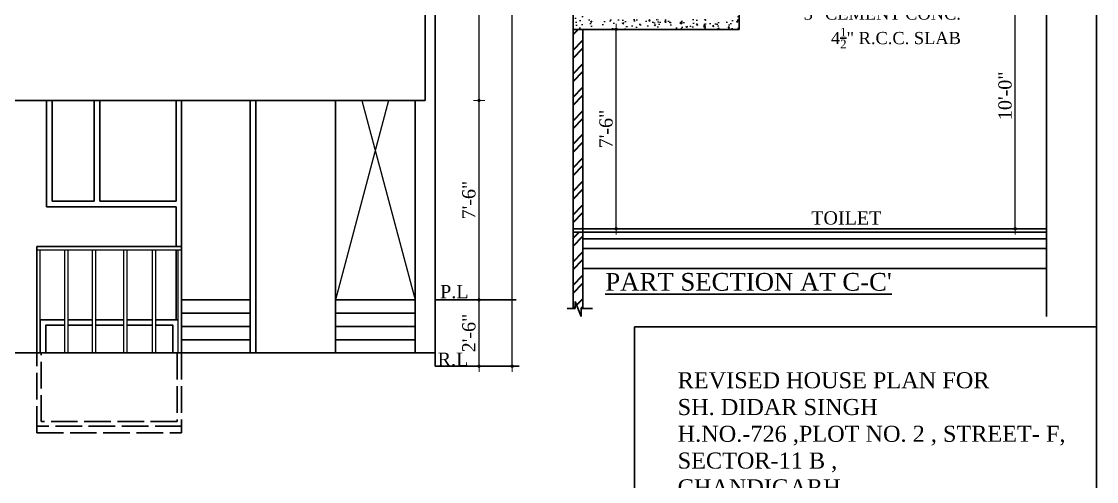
# Model space of a CAD drawing. Header units: feet. Extents: x 29269 to 32217, y -19918 to 20536.
# Drawn here: x 30959.3 to 31444.9, y -19323.7 to -19116.1 of the extents above; entities that cross this region are included whole.
import ezdxf
from ezdxf.enums import TextEntityAlignment as Align

# ---------------------------------------------------------------- set-up
doc = ezdxf.new("R2010")
doc.units = ezdxf.units.FT
doc.header["$MEASUREMENT"] = 0
doc.header["$PDMODE"] = 2
doc.linetypes.add('ACAD_ISO02W100', pattern=[15, 12, -3])
doc.layers.get('0').update_dxf_attribs({"lineweight": 30})
for name, color, linetype, lineweight in [('D.DIM.', 191, 'Continuous', 5), ('HAT', 8, 'Continuous', 25), ('r.w.p', 131, 'Continuous', 35), ('TEXT', 150, 'Continuous', 30), ('WAII', 1, 'Continuous', 25), ('WALL', 10, 'Continuous', 30), ('WIN', 170, 'Continuous', 30)]:
    doc.layers.add(name, color=color, linetype=linetype, lineweight=lineweight)
doc.layers.add('P.HAELTH', color=221, linetype='Continuous')
doc.layers.add('TEXT.', color=7, linetype='Continuous')
doc.styles.add('GURPREET', font='times.ttf')
doc.styles.add('HM', font='times.ttf')
doc.styles.add('ROMANS', font='arial.ttf', dxfattribs={"height": 8})
doc.dimstyles.new('GURPREET', dxfattribs={"dimtxt": 6, "dimasz": 0.4, "dimexe": 0.18, "dimexo": 0.0625, "dimgap": 1.5, "dimtad": 1, "dimdec": 1, "dimzin": 3, "dimdsep": 46, "dimlunit": 4, "dimtxsty": 'GURPREET', "dimblk": 'DIM TIK', "dimcen": 1, "dimse1": 1, "dimse2": 1, "dimclrd": 4, "dimclrt": 7, "dimadec": 0, "dimazin": 0, "dimtfac": 0.75, "dimtdec": 1, "dimtix": 1, "dimtmove": 2, "dimatfit": 3, "dimfxl": 0.18, "dimtolj": 1, "dimtzin": 0, "dimlwd": 25, "dimarcsym": 0})
pattern_1 = [(45, (70409.463, -29938.137), (-5.3033009, 5.3033009), []), (45, (70412.998, -29938.137), (-5.3033009, 5.3033009), [])]

# ---------------------------------------------------------------- blocks, each defined once
blk = doc.blocks.new('DIM TIK')
blk.add_hatch(color=7).paths.add_polyline_path([(-1.4, 0, 1), (1.4, 0, 1)])
at = {"color": 7}
for p, q in [((0, 1.4), (0, 6.4)), ((1.4, 0), (6.4, 0)), ((-6.4, 0), (-1.4, 0)), ((0, -6.4), (0, -1.4))]:
    blk.add_line(p, q, dxfattribs=at)
blk.add_circle((0, 0), 1.45, dxfattribs=at)
blk = doc.blocks.new('*D173')
at = {"layer": 'D.DIM.', "color": 4, "linetype": 'Continuous', "lineweight": 25, "transparency": 16777216}
blk.add_line((31165.93, -19271.34), (31165.93, -19242.14), dxfattribs=at)
at = {"layer": 'Defpoints', "color": 0, "transparency": 16777216}
for p in [(31165.93, -19241.74), (31182.66, -19241.74), (31184.04, -19271.74)]:
    blk.add_point(p, dxfattribs=at)
at = {"layer": 'D.DIM.', "color": 4, "lineweight": 25, "transparency": 16777216, "xscale": 0.4, "yscale": 0.4, "zscale": 0.4}
for p, rotation in [((31165.93, -19241.74), 90), ((31165.93, -19271.74), 270)]:
    blk.add_blockref('DIM TIK', p, dxfattribs=dict(at, rotation=rotation))
at = {"layer": 'D.DIM.', "color": 7, "transparency": 16777216, "insert": (31161.37, -19256.74), "char_height": 6, "attachment_point": 5, "rotation": 90, "style": 'GURPREET'}
blk.add_mtext('\\A1;2\'-6"', dxfattribs=at)
blk = doc.blocks.new('*D174')
at = {"layer": 'D.DIM.', "color": 4, "linetype": 'Continuous', "lineweight": 25, "transparency": 16777216}
blk.add_line((31165.93, -19241.34), (31165.93, -19152.14), dxfattribs=at)
at = {"layer": 'Defpoints', "color": 0, "transparency": 16777216}
for p in [(31141.59, -19151.74), (31165.93, -19151.74), (31182.66, -19241.74)]:
    blk.add_point(p, dxfattribs=at)
at = {"layer": 'D.DIM.', "color": 4, "lineweight": 25, "transparency": 16777216, "xscale": 0.4, "yscale": 0.4, "zscale": 0.4}
for p, rotation in [((31165.93, -19151.74), 90), ((31165.93, -19241.74), 270)]:
    blk.add_blockref('DIM TIK', p, dxfattribs=dict(at, rotation=rotation))
at = {"layer": 'D.DIM.', "color": 7, "transparency": 16777216, "insert": (31161.37, -19196.74), "char_height": 6, "attachment_point": 5, "rotation": 90, "style": 'GURPREET'}
blk.add_mtext('\\A1;7\'-6"', dxfattribs=at)
blk = doc.blocks.new('*D175')
at = {"layer": 'D.DIM.', "color": 4, "linetype": 'Continuous', "lineweight": 25, "transparency": 16777216}
blk.add_line((31165.93, -19151.34), (31165.93, -19053.14), dxfattribs=at)
at = {"layer": 'Defpoints', "color": 0, "transparency": 16777216}
for p in [(31141.59, -19052.74), (31165.93, -19052.74), (31141.59, -19151.74)]:
    blk.add_point(p, dxfattribs=at)
at = {"layer": 'D.DIM.', "color": 4, "lineweight": 25, "transparency": 16777216, "xscale": 0.4, "yscale": 0.4, "zscale": 0.4}
for p, rotation in [((31165.93, -19052.74), 90), ((31165.93, -19151.74), 270)]:
    blk.add_blockref('DIM TIK', p, dxfattribs=dict(at, rotation=rotation))
at = {"layer": 'D.DIM.', "color": 7, "transparency": 16777216, "insert": (31161.37, -19102.24), "char_height": 6, "attachment_point": 5, "rotation": 90, "style": 'GURPREET'}
blk.add_mtext('\\A1;8\'-3"', dxfattribs=at)
blk = doc.blocks.new('*D181')
at = {"layer": 'D.DIM.', "color": 4, "linetype": 'Continuous', "lineweight": 25, "transparency": 16777216}
blk.add_line((31180.93, -19271.34), (31180.93, -18852.14), dxfattribs=at)
at = {"layer": 'Defpoints', "color": 0, "transparency": 16777216}
for p in [(31141.59, -18851.74), (31180.93, -18851.74), (31184.04, -19271.74)]:
    blk.add_point(p, dxfattribs=at)
at = {"layer": 'D.DIM.', "color": 4, "lineweight": 25, "transparency": 16777216, "xscale": 0.4, "yscale": 0.4, "zscale": 0.4}
for p, rotation in [((31180.93, -18851.74), 90), ((31180.93, -19271.74), 270)]:
    blk.add_blockref('DIM TIK', p, dxfattribs=dict(at, rotation=rotation))
at = {"layer": 'D.DIM.', "color": 7, "transparency": 16777216, "insert": (31176.38, -19061.74), "char_height": 6, "attachment_point": 5, "rotation": 90, "style": 'GURPREET'}
blk.add_mtext('\\A1;35\'-0"', dxfattribs=at)
blk = doc.blocks.new('*D379')
at = {"layer": 'D.DIM.', "color": 4, "linetype": 'Continuous', "lineweight": 25, "transparency": 16777216}
blk.add_line((31408.13, -19209.25), (31408.13, -19090.05), dxfattribs=at)
at = {"layer": 'Defpoints', "color": 0, "transparency": 16777216}
for p in [(31408.13, -19089.65), (31411.02, -19089.65), (31411.02, -19209.65)]:
    blk.add_point(p, dxfattribs=at)
at = {"layer": 'D.DIM.', "color": 4, "lineweight": 25, "transparency": 16777216, "xscale": 0.4, "yscale": 0.4, "zscale": 0.4}
for p, rotation in [((31408.13, -19089.65), 90), ((31408.13, -19209.65), 270)]:
    blk.add_blockref('DIM TIK', p, dxfattribs=dict(at, rotation=rotation))
at = {"layer": 'D.DIM.', "color": 7, "transparency": 16777216, "insert": (31403.58, -19149.65), "char_height": 6, "attachment_point": 5, "rotation": 90, "style": 'GURPREET'}
blk.add_mtext('\\A1;10\'-0"', dxfattribs=at)
blk = doc.blocks.new('*D134')
at = {"layer": 'D.DIM.', "color": 4, "linetype": 'Continuous', "lineweight": 25, "transparency": 16777216}
blk.add_line((31227.88, -19209.25), (31227.88, -19120.05), dxfattribs=at)
at = {"layer": 'Defpoints', "color": 0, "transparency": 16777216}
for p in [(31227.88, -19119.65), (31238.62, -19119.65), (31238.62, -19209.65)]:
    blk.add_point(p, dxfattribs=at)
at = {"layer": 'D.DIM.', "color": 4, "lineweight": 25, "transparency": 16777216, "xscale": 0.4, "yscale": 0.4, "zscale": 0.4}
for p, rotation in [((31227.88, -19119.65), 90), ((31227.88, -19209.65), 270)]:
    blk.add_blockref('DIM TIK', p, dxfattribs=dict(at, rotation=rotation))
at = {"layer": 'D.DIM.', "color": 7, "transparency": 16777216, "insert": (31223.32, -19164.65), "char_height": 6, "attachment_point": 5, "rotation": 90, "style": 'GURPREET'}
blk.add_mtext('\\A1;7\'-6"', dxfattribs=at)
blk = doc.blocks.new('*D487')
at = {"layer": 'D.DIM.', "color": 4, "linetype": 'Continuous', "lineweight": 25, "transparency": 16777216}
blk.add_line((31165.93, -19271.34), (31165.93, -19242.14), dxfattribs=at)
at = {"layer": 'Defpoints', "color": 0, "transparency": 16777216}
for p in [(31165.93, -19241.74), (31182.66, -19241.74), (31184.04, -19271.74)]:
    blk.add_point(p, dxfattribs=at)
at = {"layer": 'D.DIM.', "color": 4, "lineweight": 25, "transparency": 16777216, "xscale": 0.4, "yscale": 0.4, "zscale": 0.4}
for p, rotation in [((31165.93, -19241.74), 90), ((31165.93, -19271.74), 270)]:
    blk.add_blockref('DIM TIK', p, dxfattribs=dict(at, rotation=rotation))
at = {"layer": 'D.DIM.', "color": 7, "transparency": 16777216, "insert": (31161.37, -19256.74), "char_height": 6, "attachment_point": 5, "rotation": 90, "style": 'GURPREET'}
blk.add_mtext('\\A1;2\'-6"', dxfattribs=at)
blk = doc.blocks.new('*D488')
at = {"layer": 'D.DIM.', "color": 4, "linetype": 'Continuous', "lineweight": 25, "transparency": 16777216}
blk.add_line((31165.93, -19241.34), (31165.93, -19152.14), dxfattribs=at)
at = {"layer": 'Defpoints', "color": 0, "transparency": 16777216}
for p in [(31141.59, -19151.74), (31165.93, -19151.74), (31182.66, -19241.74)]:
    blk.add_point(p, dxfattribs=at)
at = {"layer": 'D.DIM.', "color": 4, "lineweight": 25, "transparency": 16777216, "xscale": 0.4, "yscale": 0.4, "zscale": 0.4}
for p, rotation in [((31165.93, -19151.74), 90), ((31165.93, -19241.74), 270)]:
    blk.add_blockref('DIM TIK', p, dxfattribs=dict(at, rotation=rotation))
at = {"layer": 'D.DIM.', "color": 7, "transparency": 16777216, "insert": (31161.37, -19196.74), "char_height": 6, "attachment_point": 5, "rotation": 90, "style": 'GURPREET'}
blk.add_mtext('\\A1;7\'-6"', dxfattribs=at)
blk = doc.blocks.new('*D489')
at = {"layer": 'D.DIM.', "color": 4, "linetype": 'Continuous', "lineweight": 25, "transparency": 16777216}
blk.add_line((31165.93, -19151.34), (31165.93, -19053.14), dxfattribs=at)
at = {"layer": 'Defpoints', "color": 0, "transparency": 16777216}
for p in [(31141.59, -19052.74), (31165.93, -19052.74), (31141.59, -19151.74)]:
    blk.add_point(p, dxfattribs=at)
at = {"layer": 'D.DIM.', "color": 4, "lineweight": 25, "transparency": 16777216, "xscale": 0.4, "yscale": 0.4, "zscale": 0.4}
for p, rotation in [((31165.93, -19052.74), 90), ((31165.93, -19151.74), 270)]:
    blk.add_blockref('DIM TIK', p, dxfattribs=dict(at, rotation=rotation))
at = {"layer": 'D.DIM.', "color": 7, "transparency": 16777216, "insert": (31161.37, -19102.24), "char_height": 6, "attachment_point": 5, "rotation": 90, "style": 'GURPREET'}
blk.add_mtext('\\A1;8\'-3"', dxfattribs=at)
blk = doc.blocks.new('*D498')
at = {"layer": 'D.DIM.', "color": 4, "linetype": 'Continuous', "lineweight": 25, "transparency": 16777216}
blk.add_line((31180.93, -19271.34), (31180.93, -18852.14), dxfattribs=at)
at = {"layer": 'Defpoints', "color": 0, "transparency": 16777216}
for p in [(31141.59, -18851.74), (31180.93, -18851.74), (31184.04, -19271.74)]:
    blk.add_point(p, dxfattribs=at)
at = {"layer": 'D.DIM.', "color": 4, "lineweight": 25, "transparency": 16777216, "xscale": 0.4, "yscale": 0.4, "zscale": 0.4}
for p, rotation in [((31180.93, -18851.74), 90), ((31180.93, -19271.74), 270)]:
    blk.add_blockref('DIM TIK', p, dxfattribs=dict(at, rotation=rotation))
at = {"layer": 'D.DIM.', "color": 7, "transparency": 16777216, "insert": (31176.38, -19061.74), "char_height": 6, "attachment_point": 5, "rotation": 90, "style": 'GURPREET'}
blk.add_mtext('\\A1;35\'-0"', dxfattribs=at)
blk = doc.blocks.new('*D797')
at = {"layer": 'D.DIM.', "color": 4, "linetype": 'Continuous', "lineweight": 25, "transparency": 16777216}
blk.add_line((31408.13, -19209.25), (31408.13, -19090.05), dxfattribs=at)
at = {"layer": 'Defpoints', "color": 0, "transparency": 16777216}
for p in [(31408.13, -19089.65), (31411.02, -19089.65), (31411.02, -19209.65)]:
    blk.add_point(p, dxfattribs=at)
at = {"layer": 'D.DIM.', "color": 4, "lineweight": 25, "transparency": 16777216, "xscale": 0.4, "yscale": 0.4, "zscale": 0.4}
for p, rotation in [((31408.13, -19089.65), 90), ((31408.13, -19209.65), 270)]:
    blk.add_blockref('DIM TIK', p, dxfattribs=dict(at, rotation=rotation))
at = {"layer": 'D.DIM.', "color": 7, "transparency": 16777216, "insert": (31403.58, -19149.65), "char_height": 6, "attachment_point": 5, "rotation": 90, "style": 'GURPREET'}
blk.add_mtext('\\A1;10\'-0"', dxfattribs=at)
blk = doc.blocks.new('*D804')
at = {"layer": 'D.DIM.', "color": 4, "linetype": 'Continuous', "lineweight": 25, "transparency": 16777216}
blk.add_line((31227.88, -19209.25), (31227.88, -19120.05), dxfattribs=at)
at = {"layer": 'Defpoints', "color": 0, "transparency": 16777216}
for p in [(31227.88, -19119.65), (31238.62, -19119.65), (31238.62, -19209.65)]:
    blk.add_point(p, dxfattribs=at)
at = {"layer": 'D.DIM.', "color": 4, "lineweight": 25, "transparency": 16777216, "xscale": 0.4, "yscale": 0.4, "zscale": 0.4}
for p, rotation in [((31227.88, -19119.65), 90), ((31227.88, -19209.65), 270)]:
    blk.add_blockref('DIM TIK', p, dxfattribs=dict(at, rotation=rotation))
at = {"layer": 'D.DIM.', "color": 7, "transparency": 16777216, "insert": (31223.32, -19164.65), "char_height": 6, "attachment_point": 5, "rotation": 90, "style": 'GURPREET'}
blk.add_mtext('\\A1;7\'-6"', dxfattribs=at)

msp = doc.modelspace()

# ---------------------------------------------------------------- hatches: boundary and pattern name
at = {"layer": 'HAT'}
h = msp.add_hatch(dxfattribs=at)
h.set_pattern_fill('AR-CONC', color=256)
h.set_pattern_definition([(50, (-1444.2184, -36563.087), (7.1726018, -0.62752135), [0.75, -8.25]), (355, (-1444.2184, -36563.087), (-1.3875133, 7.5219213), [0.6, -6.6]), (100.4514, (-1443.621, -36563.139), (5.7850938, 6.8943954), [0.6374019, -7.0114211]), (46.1842, (-1444.218, -36561.087), (10.6724105, -1.6551901), [1.125, -12.375]), (96.6356, (-1443.329, -36561.225), (9.346627, 9.7411787), [0.956103, -10.51713]), (351.1842, (-1444.218, -36561.087), (9.3466195, 9.741186), [0.9, -9.9]), (21, (-1443.2184, -36561.587), (5.9690705, -4.0261889), [0.75, -8.25]), (326, (-1443.2184, -36561.587), (2.4331533, 7.2515005), [0.6, -6.6]), (71.4514, (-1442.721, -36561.9225), (8.4022263, 3.225305), [0.6374019, -7.0114211]), (37.5, (-1444.2184, -36563.087), (0.12159855, 3.32893854), [0, -6.52, 0, -6.7, 0, -6.625]), (7.5, (-1444.2184, -36563.087), (2.63069537, 3.94411712), [0, -3.82, 0, -6.37, 0, -2.525]), (327.5, (-1446.4484, -36563.087), (5.33822436, -0.22554872), [0, -2.5, 0, -7.8, 0, -10.35]), (317.5, (-1447.4484, -36563.087), (5.8318617, 1.0010498), [0, -3.25, 0, -5.18, 0, -7.35])])
h.paths.add_polyline_path([(31283.4, -19112.15), (31278.9, -19112.15), (31278.9, -19115.15), (31212.9, -19115.15), (31212.9, -19110.65), (31208.4, -19110.65), (31208.4, -19119.65), (31283.4, -19119.65)])
at = {"layer": 'r.w.p'}
h = msp.add_hatch(dxfattribs=at)
h.set_pattern_fill('ANSI32', color=256, scale=20, style=0)
h.set_pattern_definition(pattern_1)
h.paths.add_polyline_path([(31208.4, -19119.65), (31208.4, -19209.65), (31212.9, -19209.65), (31212.9, -19119.65)])
h = msp.add_hatch(dxfattribs=at)
h.set_pattern_fill('ANSI32', color=256, scale=20, style=0)
h.set_pattern_definition(pattern_1)
h.paths.add_polyline_path([(31208.45, -19245.65), (31209.34, -19245.65), (31209.34, -19242.49), (31210.63, -19245.68), (31212.9, -19245.68), (31212.9, -19211.15), (31208.4, -19211.15), (31208.4, -19245.53)])

# ---------------------------------------------------------------- linework, layer by layer
at = {"layer": 'P.HAELTH', "color": 2}
for p, q in [((30966.2, -19217.74), (31031.59, -19217.74)), ((30966.2, -19265.74), (30966.2, -19217.74)), ((30966.2, -19217.74), (31031.59, -19217.74)), ((30966.2, -19265.74), (30966.2, -19217.74)), ((30966.2, -19219.24), (31031.59, -19219.24)), ((30966.2, -19219.24), (31031.59, -19219.24)), ((30967.7, -19265.74), (30967.7, -19219.24)), ((30967.7, -19265.74), (30967.7, -19219.24)), ((30978.9, -19265.74), (30978.9, -19219.24)), ((30978.9, -19265.74), (30978.9, -19219.24)), ((30980.4, -19265.74), (30980.4, -19219.24)), ((30980.4, -19265.74), (30980.4, -19219.24)), ((30991.39, -19265.74), (30991.39, -19219.24)), ((30991.39, -19265.74), (30991.39, -19219.24)), ((30992.89, -19265.74), (30992.89, -19219.24)), ((30992.89, -19265.74), (30992.89, -19219.24)), ((31005.44, -19265.74), (31005.44, -19219.24)), ((31005.44, -19265.74), (31005.44, -19219.24)), ((31006.94, -19265.74), (31006.94, -19219.24)), ((31006.94, -19265.74), (31006.94, -19219.24)), ((31018.4, -19265.74), (31018.4, -19219.24)), ((31018.4, -19265.74), (31018.4, -19219.24)), ((31019.9, -19265.74), (31019.9, -19219.24)), ((31019.9, -19265.74), (31019.9, -19219.24)), ((31030.09, -19265.74), (31030.09, -19219.24)), ((31030.09, -19265.74), (31030.09, -19219.24)), ((31031.59, -19265.74), (31031.59, -19217.74)), ((31031.59, -19265.74), (31031.59, -19217.74))]:
    msp.add_line(p, q, dxfattribs=at)
at = {"layer": 'WAII'}
for p, q in [((31125.09, -19151.74), (31101.09, -19241.74)), ((31112.93, -19151.74), (31137.09, -19241.74))]:
    msp.add_line(p, q, dxfattribs=at)
at = {"layer": 'WALL'}
for p, q in [((31208.4, -19245.65), (31208.4, -18819.65)), ((31146.09, -19271.74), (31146.09, -18851.74)), ((31422.29, -19023.37), (31422.29, -19249.34)), ((31141.59, -19052.74), (31141.59, -19151.74)), ((31283.4, -19119.65), (31283.4, -19089.65)), ((31208.4, -19119.65), (31283.4, -19119.65)), ((31212.9, -19245.68), (31212.9, -19119.65)), ((31141.59, -19151.74), (30547.59, -19151.74)), ((31101.09, -19265.74), (31101.09, -19151.74)), ((31137.09, -19265.74), (31137.09, -19151.74)), ((31208.4, -19209.65), (31422.29, -19209.65)), ((31208.4, -19211.15), (31422.29, -19211.15)), ((31212.9, -19214.15), (31422.29, -19214.15)), ((31031.59, -19217.74), (30966.2, -19217.74)), ((31212.9, -19218.65), (31422.29, -19218.65)), ((31212.9, -19227.65), (31422.29, -19227.65)), ((31137.09, -19241.74), (31101.09, -19241.74)), ((31182.66, -19241.74), (31146.09, -19241.74)), ((31209.34, -19245.65), (31209.34, -19242.49)), ((31209.34, -19242.49), (31212.06, -19249.2)), ((31137.09, -19247.74), (31101.09, -19247.74)), ((31205.82, -19245.65), (31209.34, -19245.65)), ((31212.06, -19249.2), (31212.06, -19245.68)), ((31212.06, -19245.68), (31217.17, -19245.68)), ((31137.09, -19253.74), (31101.09, -19253.74)), ((31236.21, -19253.93), (31236.21, -19917.96)), ((31236.21, -19253.93), (31444.88, -19253.93)), ((31137.09, -19259.74), (31101.09, -19259.74)), ((31146.09, -19265.74), (30543.09, -19265.74)), ((31146.09, -19271.74), (31184.04, -19271.74))]:
    msp.add_line(p, q, dxfattribs=at)
msp.add_lwpolyline([(29623.74, -18780.35), (31444.88, -18780.35), (31444.88, -19917.96), (29623.74, -19917.96)], close=True, dxfattribs=at)
at = {"layer": 'WIN'}
for p, q in [((30970.57, -19151.74), (30970.57, -19199.74)), ((30973.07, -19151.74), (30973.07, -19197.24)), ((30992.07, -19151.74), (30992.07, -19197.24)), ((30994.57, -19151.74), (30994.57, -19197.24)), ((31062.59, -19265.74), (31062.59, -19151.74)), ((30970.57, -19199.74), (31029.09, -19199.74)), ((30973.07, -19197.24), (30992.07, -19197.24)), ((30994.57, -19197.24), (31029.09, -19197.24)), ((31029.09, -19241.74), (31029.09, -19250.74)), ((31062.59, -19241.74), (31031.59, -19241.74)), ((31065.09, -19241.74), (31065.09, -19265.74)), ((31062.59, -19247.74), (31031.59, -19247.74)), ((31062.59, -19253.74), (31031.59, -19253.74)), ((31062.59, -19259.74), (31031.59, -19259.74))]:
    msp.add_line(p, q, dxfattribs=at)
at = {"layer": 'WIN', "linetype": 'ACAD_ISO02W100'}
for p, q in [((30966.2, -19301.74), (30966.2, -19265.74)), ((30968.2, -19296.74), (30968.2, -19265.74)), ((31029.59, -19265.74), (31029.59, -19296.74)), ((31031.59, -19265.74), (31031.59, -19301.74)), ((31031.59, -19298.74), (30966.2, -19298.74)), ((31029.59, -19296.74), (30968.2, -19296.74)), ((30966.2, -19301.74), (31031.59, -19301.74))]:
    msp.add_line(p, q, dxfattribs=at)
at = {"layer": 'WIN'}
for points in [[(31029.09, -19197.24), (31029.09, -19151.74)], [(31031.59, -19199.74), (31031.59, -19151.74)], [(31065.09, -19241.74), (31065.09, -19151.74)], [(31029.09, -19217.74), (31029.09, -19199.74)], [(31031.59, -19199.74), (31031.59, -19265.74)], [(30966.2, -19217.74), (30966.2, -19265.74)], [(31029.09, -19241.74), (31029.09, -19219.24)], [(30967.7, -19265.74), (30967.7, -19250.74), (30978.9, -19250.74)], [(30970.2, -19265.74), (30970.2, -19253.24), (30978.9, -19253.24)], [(30980.4, -19250.74), (30991.39, -19250.74)], [(30980.4, -19253.24), (30991.39, -19253.24)], [(30992.89, -19250.74), (31005.44, -19250.74)], [(30992.89, -19253.24), (31005.44, -19253.24)], [(31006.94, -19250.74), (31018.4, -19250.74)], [(31006.94, -19253.24), (31018.4, -19253.24)], [(31019.9, -19250.74), (31030.09, -19250.74)], [(31019.9, -19253.24), (31027.68, -19253.24), (31027.68, -19265.74)]]:
    msp.add_lwpolyline(points, dxfattribs=at)

# ---------------------------------------------------------------- texts
at = {"layer": 'TEXT', "style": 'GURPREET'}
for s, p in [('P.L', (31154.78, -19241.03)), ('R.L', (31154.17, -19271.59))]:
    msp.add_text(s, height=6, rotation=0, dxfattribs=at).set_placement(p, align=Align.CENTER)
at = {"layer": 'TEXT', "ltscale": 0.15, "insert": (31383.63, -19098.7), "char_height": 5.5, "width": 105.0881, "attachment_point": 3, "style": 'HM'}
msp.add_mtext('\\A1;{\\C256;1\\H0.7x;\\S1/2;\\H1.429x;" FLOOR FINISHING\\P3" CEMENT CONC.\\P4\\H0.7x;\\S1/2;\\H1.429x;" R.C.C. SLAB}', dxfattribs=at)
at = {"layer": 'TEXT', "style": 'GURPREET'}
for s, insert, char_height, width, attachment_point in [('TOILET', (31331.85, -19201.77), 6, 60.8352, 2), ("{\\LPART SECTION AT C-C'}", (31352.39, -19229.62), 8, 142.1513, 3)]:
    msp.add_mtext(s, dxfattribs=dict(at, insert=insert, char_height=char_height, width=width, attachment_point=attachment_point))
at = {"layer": 'TEXT.', "insert": (31255.67, -19274.42), "char_height": 7.25, "width": 238.8178, "attachment_point": 1, "style": 'ROMANS'}
msp.add_mtext('{\\fTimes New Roman|b0|i0|c0|p18;REVISED HOUSE PLAN FOR\\PSH. DIDAR SINGH\\PH.NO.-726 ,PLOT NO. 2 , STREET- F,\\PSECTOR-11 B ,\\PCHANDIGARH  \\PR.P. NO.10963.}', dxfattribs=at)

# ---------------------------------------------------------------- dimensions: what is measured, and where the dimension line sits
at = {"layer": 'D.DIM.'}
for base, p1, p2, picture, middle in [((31180.93, -18851.74), (31184.04, -19271.74), (31141.59, -18851.74), '*D181', (31176.38, -19061.74)), ((31180.93, -18851.74), (31184.04, -19271.74), (31141.59, -18851.74), '*D498', (31176.38, -19061.74)), ((31165.93, -19052.74), (31141.59, -19151.74), (31141.59, -19052.74), '*D175', (31161.37, -19102.24)), ((31165.93, -19052.74), (31141.59, -19151.74), (31141.59, -19052.74), '*D489', (31161.37, -19102.24)), ((31408.13, -19089.65), (31411.02, -19209.65), (31411.02, -19089.65), '*D379', (31403.58, -19149.65)), ((31408.13, -19089.65), (31411.02, -19209.65), (31411.02, -19089.65), '*D797', (31403.58, -19149.65)), ((31227.88, -19119.65), (31238.62, -19209.65), (31238.62, -19119.65), '*D134', (31223.32, -19164.65)), ((31227.88, -19119.65), (31238.62, -19209.65), (31238.62, -19119.65), '*D804', (31223.32, -19164.65)), ((31165.93, -19151.74), (31182.66, -19241.74), (31141.59, -19151.74), '*D174', (31161.37, -19196.74)), ((31165.93, -19151.74), (31182.66, -19241.74), (31141.59, -19151.74), '*D488', (31161.37, -19196.74)), ((31165.93, -19241.74), (31184.04, -19271.74), (31182.66, -19241.74), '*D173', (31161.37, -19256.74)), ((31165.93, -19241.74), (31184.04, -19271.74), (31182.66, -19241.74), '*D487', (31161.37, -19256.74))]:
    dim = msp.add_linear_dim(base=base, p1=p1, p2=p2, angle=90, dimstyle='GURPREET', dxfattribs=at)
    dim.commit()
    dim.dimension.update_dxf_attribs({"geometry": picture, "text_midpoint": middle})

doc.saveas('drawing.dxf')
